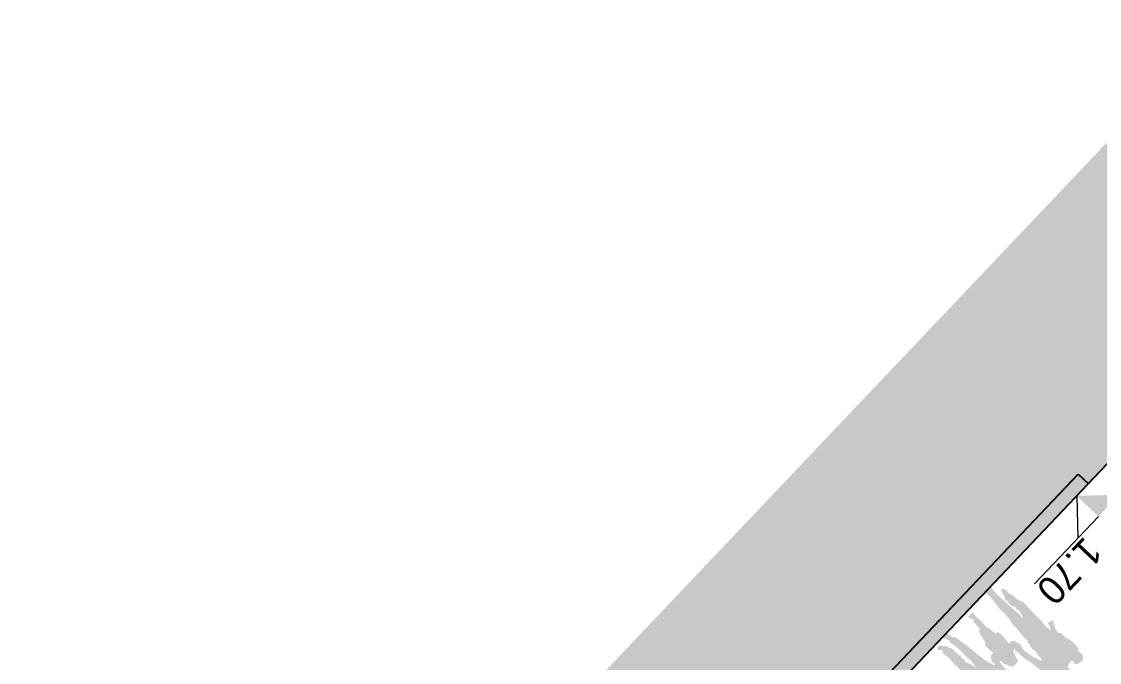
# Model space of a CAD drawing. Header units: inches. Extents: x -3368894 to 5148796, y 84 to 10864301.
# Drawn here: x 503408.07 to 503423.53, y 4346122.94 to 4346132.14 of the extents above; entities that cross this region are included whole.
import ezdxf

# ---------------------------------------------------------------- set-up
doc = ezdxf.new("R2010")
doc.units = ezdxf.units.IN
doc.header["$MEASUREMENT"] = 0
for name, color, linetype, lineweight in [('cm_alberi in secondo piano', 252, 'Continuous', 9), ('cm_campiture', 252, 'Continuous', 9), ('cm_linea di terra', 4, 'Continuous', 25), ('cm_quote', 174, 'Continuous', 0), ('cp_piattaforme volumi_linea', 4, 'Continuous', 25)]:
    doc.layers.add(name, color=color, linetype=linetype, lineweight=lineweight)
doc.layers.add('cm_arredi secondo piano', color=252, linetype='Continuous')
doc.styles.get("Standard").update_dxf_attribs({"font": 'GOTHIC.TTF'})

# ---------------------------------------------------------------- blocks, each defined once
blk = doc.blocks.new('quotaalt')
at = {"layer": 'cm_quote'}
for p, q in [((0, 0.32), (0.991, 0.32)), ((0, 0), (0.32, 0.32))]:
    blk.add_line(p, q, dxfattribs=at)
blk.add_solid([(0, 0.32), (0, 0), (-0.32, 0.32)], dxfattribs=at)

msp = doc.modelspace()

# ---------------------------------------------------------------- hatches: boundary and pattern name
at = {"layer": 'cm_arredi secondo piano', "linetype": 'Continuous'}
msp.add_hatch(color=252, dxfattribs=at).paths.add_polyline_path([(503422.72, 4346122.814), (503422.754, 4346122.802), (503422.801, 4346122.808), (503422.859, 4346122.803), (503422.916, 4346122.798), (503422.949, 4346122.771), (503422.961, 4346122.718), (503422.992, 4346122.676), (503423.009, 4346122.651), (503423.053, 4346122.631), (503423.095, 4346122.628), (503423.127, 4346122.627), (503423.161, 4346122.649), (503423.198, 4346122.697), (503423.199, 4346122.733), (503423.189, 4346122.771), (503423.167, 4346122.796), (503423.126, 4346122.831), (503423.078, 4346122.868), (503423.086, 4346122.898), (503423.11, 4346122.941), (503423.133, 4346122.965), (503423.152, 4346122.96), (503423.181, 4346122.916), (503423.205, 4346122.918), (503423.234, 4346122.923), (503423.268, 4346122.95), (503423.295, 4346122.966), (503423.296, 4346122.993), (503423.298, 4346123.029), (503423.282, 4346123.057), (503423.243, 4346123.094), (503423.225, 4346123.111), (503423.231, 4346123.143), (503423.171, 4346123.216), (503423.102, 4346123.273), (503423.061, 4346123.287), (503423.028, 4346123.318), (503422.978, 4346123.366), (503422.944, 4346123.361), (503422.902, 4346123.421), (503422.869, 4346123.54), (503422.835, 4346123.534), (503422.791, 4346123.506), (503422.818, 4346123.464), (503422.841, 4346123.396), (503422.758, 4346123.462), (503422.705, 4346123.533), (503422.57, 4346123.67), (503422.449, 4346123.801), (503422.41, 4346123.817), (503422.35, 4346123.849), (503422.289, 4346123.907), (503422.233, 4346123.931), (503422.197, 4346123.977), (503422.143, 4346124.004), (503422.125, 4346123.971), (503422.179, 4346123.875), (503422.182, 4346123.834), (503422.197, 4346123.82), (503422.216, 4346123.831), (503422.237, 4346123.782), (503422.278, 4346123.747), (503422.327, 4346123.742), (503422.336, 4346123.713), (503422.378, 4346123.686), (503422.393, 4346123.667), (503422.444, 4346123.573), (503422.35, 4346123.662), (503422.276, 4346123.724), (503422.043, 4346123.937), (503422.008, 4346123.987), (503421.974, 4346124.017), (503421.948, 4346123.985), (503421.926, 4346123.965), (503421.899, 4346123.935), (503421.968, 4346123.888), (503422.01, 4346123.832), (503422.102, 4346123.711), (503422.181, 4346123.636), (503422.245, 4346123.559), (503422.283, 4346123.494), (503422.359, 4346123.413), (503422.447, 4346123.305), (503422.504, 4346123.255), (503422.502, 4346123.232), (503422.522, 4346123.205), (503422.537, 4346123.207), (503422.536, 4346123.179), (503422.573, 4346123.136), (503422.634, 4346123.086), (503422.657, 4346123.036), (503422.698, 4346122.996), (503422.705, 4346122.96), (503422.651, 4346122.987), (503422.58, 4346123.021), (503422.528, 4346123.058), (503422.433, 4346123.132), (503422.423, 4346123.157), (503422.416, 4346123.181), (503422.381, 4346123.214), (503422.362, 4346123.22), (503422.334, 4346123.238), (503422.285, 4346123.256), (503422.239, 4346123.208), (503422.206, 4346123.247), (503422.14, 4346123.331), (503422.083, 4346123.376), (503422.046, 4346123.354), (503421.97, 4346123.413), (503421.902, 4346123.461), (503421.839, 4346123.533), (503421.775, 4346123.589), (503421.749, 4346123.618), (503421.712, 4346123.658), (503421.656, 4346123.603), (503421.654, 4346123.592), (503421.691, 4346123.57), (503421.732, 4346123.556), (503421.722, 4346123.532), (503421.82, 4346123.422), (503421.806, 4346123.39), (503421.831, 4346123.333), (503421.902, 4346123.224), (503421.89, 4346123.186), (503422.008, 4346123.078), (503421.979, 4346123.043), (503421.981, 4346122.996), (503421.993, 4346122.943), (503422.018, 4346122.94), (503422.034, 4346122.913), (503422.026, 4346122.895), (503421.954, 4346122.938), (503421.885, 4346122.979), (503421.853, 4346123.006), (503421.779, 4346123.059), (503421.679, 4346123.146), (503421.622, 4346123.191), (503421.546, 4346123.242), (503421.492, 4346123.286), (503421.449, 4346123.31), (503421.43, 4346123.295), (503421.386, 4346123.336), (503421.345, 4346123.35), (503421.31, 4346123.33), (503421.287, 4346123.289), (503421.384, 4346123.255), (503421.38, 4346123.238), (503421.413, 4346123.211), (503421.504, 4346123.145), (503421.57, 4346123.079), (503421.655, 4346122.998), (503421.701, 4346122.955), (503421.767, 4346122.867), (503421.719, 4346122.896), (503421.607, 4346122.952), (503421.585, 4346122.994), (503421.553, 4346123), (503421.543, 4346123.046), (503421.53, 4346123.038), (503421.511, 4346123.052), (503421.421, 4346123.137), (503421.386, 4346123.161), (503421.37, 4346123.148), (503421.35, 4346123.171), (503421.329, 4346123.179), (503421.299, 4346123.17), (503421.262, 4346123.184), (503421.229, 4346123.174), (503421.206, 4346123.15), (503421.219, 4346123.121), (503421.245, 4346123.121), (503421.292, 4346123.11), (503421.284, 4346123.093), (503421.293, 4346123.067), (503421.384, 4346122.997), (503421.42, 4346122.956), (503421.455, 4346122.906), (503421.492, 4346122.892), (503421.49, 4346122.877), (503421.527, 4346122.842), (503421.557, 4346122.825), (503421.62, 4346122.77), (503421.699, 4346122.704), (503421.701, 4346122.684), (503421.696, 4346122.657), (503421.681, 4346122.667), (503421.676, 4346122.68), (503421.657, 4346122.681), (503421.647, 4346122.653), (503421.657, 4346122.607), (503421.689, 4346122.584), (503421.709, 4346122.565), (503421.763, 4346122.526), (503421.828, 4346122.486), (503421.895, 4346122.46), (503421.949, 4346122.416), (503422.018, 4346122.367), (503422.093, 4346122.301), (503422.163, 4346122.314), (503422.203, 4346122.321), (503422.201, 4346122.306), (503422.192, 4346122.261), (503422.232, 4346122.26), (503422.237, 4346122.243), (503422.252, 4346122.22), (503422.28, 4346122.21), (503422.31, 4346122.198), (503422.334, 4346122.184), (503422.371, 4346122.162), (503422.417, 4346122.184), (503422.444, 4346122.213), (503422.465, 4346122.217), (503422.494, 4346122.252), (503422.491, 4346122.297), (503422.464, 4346122.347), (503422.474, 4346122.375), (503422.446, 4346122.398), (503422.451, 4346122.426), (503422.43, 4346122.438), (503422.401, 4346122.469), (503422.38, 4346122.468), (503422.363, 4346122.476), (503422.397, 4346122.56), (503422.375, 4346122.581), (503422.218, 4346122.779), (503422.211, 4346122.819), (503422.16, 4346122.876), (503422.097, 4346122.948), (503422.122, 4346122.962), (503422.135, 4346122.954), (503422.157, 4346122.924), (503422.181, 4346122.914), (503422.2, 4346122.913), (503422.215, 4346122.903), (503422.239, 4346122.888), (503422.273, 4346122.885), (503422.303, 4346122.886), (503422.338, 4346122.923), (503422.365, 4346122.964), (503422.333, 4346123.023), (503422.311, 4346123.069), (503422.297, 4346123.099), (503422.313, 4346123.137), (503422.324, 4346123.135), (503422.325, 4346123.11), (503422.333, 4346123.102), (503422.374, 4346123.079), (503422.392, 4346123.058), (503422.479, 4346122.984), (503422.535, 4346122.956), (503422.59, 4346122.908), (503422.681, 4346122.838)])
at = {"layer": 'cm_campiture'}
h = msp.add_hatch(color=253, dxfattribs=at)
h.dxf.hatch_style = 1
h.paths.add_polyline_path([(503388.768, 4346090.417), (503389.027, 4346090.685), (503389.917, 4346091.582), (503390.468, 4346092.091), (503390.839, 4346092.402), (503391.15, 4346092.648), (503391.573, 4346092.974), (503392.34, 4346093.624), (503393.087, 4346094.294), (503393.782, 4346095.013), (503394.514, 4346095.697), (503395.101, 4346096.304), (503395.773, 4346096.85), (503396.473, 4346097.507), (503396.926, 4346097.919), (503397.868, 4346098.649), (503398.487, 4346099.302), (503399.917, 4346100.814), (503420.65, 4346122.678), (503420.527, 4346122.795), (503423.23, 4346125.645), (503423.375, 4346125.508), (503427.594, 4346129.957), (503425.288, 4346132.143), (503387.164, 4346091.938)])
at = {"layer": 'cp_piattaforme volumi_linea'}
h = msp.add_hatch(color=256, dxfattribs=at)
h.dxf.hatch_style = 1
h.paths.add_polyline_path([(503420.65, 4346122.678), (503420.669, 4346122.663), (503423.379, 4346125.504), (503423.23, 4346125.645), (503420.527, 4346122.795)])

# ---------------------------------------------------------------- linework, layer by layer
at = {"layer": 'cm_linea di terra'}
for points in [[(503427.59, 4346129.953), (503420.672, 4346122.657), (503420.527, 4346122.795), (503423.23, 4346125.645)], [(503423.23, 4346125.645), (503423.375, 4346125.508)]]:
    msp.add_lwpolyline(points, dxfattribs=at)

# ---------------------------------------------------------------- block references
at = {"layer": 'cm_alberi in secondo piano', "xscale": 1.344, "yscale": 1.344, "zscale": 1.344, "rotation": 226.5212408929002}
msp.add_blockref('quotaalt', (503423.208, 4346125.332), dxfattribs=at)

# ---------------------------------------------------------------- texts
at = {"layer": 'cm_quote', "insert": (503423.61, 4346124.489), "char_height": 0.4, "attachment_point": 1, "rotation": 226.5212}
msp.add_mtext_dynamic_manual_height_columns('1.70', width=0.89726, gutter_width=1, heights=[0], dxfattribs=at)

doc.saveas('drawing.dxf')
